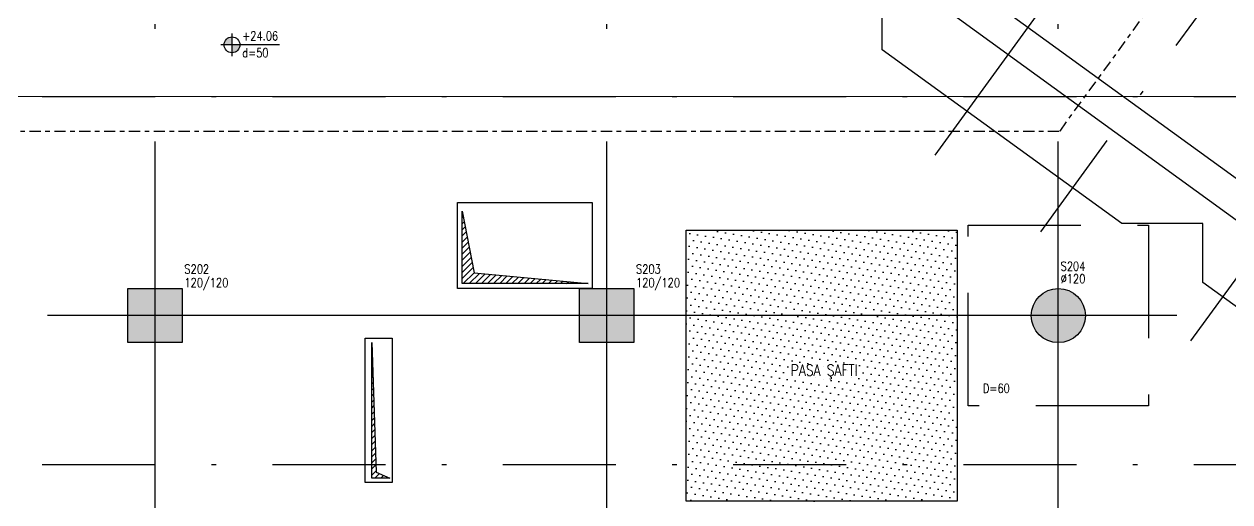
# Model space of a CAD drawing. Header units: millimetres. Extents: x 400392 to 401374, y 4543900 to 4544115.
# Drawn here: x 400680.93 to 400707.63, y 4544021.24 to 4544031.82 of the extents above; entities that cross this region are included whole.
import ezdxf
from ezdxf.enums import TextEntityAlignment as Align

# ---------------------------------------------------------------- set-up
doc = ezdxf.new("R2010")
doc.units = ezdxf.units.MM
for name, pattern in [('ACAD_ISO05W100', [33, 24, -3, 0, -3, 0, -3]), ('AKS', [3, 2.5, -0.25, 0, -0.25]), ('CENTER', [2, 1.25, -0.25, 0.25, -0.25]), ('CONTINU', [0]), ('DASHDOT2', [0.5, 0.25, -0.125, 0, -0.125]), ('HIDDEN', [0.375, 0.25, -0.125])]:
    doc.linetypes.add(name, pattern=pattern)
doc.layers.add('A-DETL', color=90, linetype='Continuous', lineweight=15)
for name, color, linetype in [('aks prota', 2, 'AKS'), ('boşluk prota', 2, 'Continuous'), ('boşluk taraması prota', 252, 'Continuous'), ('iderzi_PROTA', 3, 'Continuous'), ('kiriş prota', 6, 'Continuous'), ('kolon prota', 1, 'Continuous'), ('kolon tarama prota', 252, 'Continuous'), ('lkolon prota', 4, 'Continuous'), ('not yazısı prota', 6, 'Continuous'), ('PRT-AL-TUNEL_EKSENI', 14, 'DASHDOT2'), ('skesit prota', 7, 'Continuous'), ('st-s_kolon tarama', 252, 'Continuous'), ('st-s_level (kot)', 6, 'Continuous'), ('st-s_levelmark (kot işareti)', 4, 'Continuous'), ('temel prota', 6, 'Continuous'), ('tkolon prota', 6, 'Continuous')]:
    doc.layers.add(name, color=color, linetype=linetype)
doc.styles.add('AKS', font='romanstw.shx', dxfattribs={"height": 25})
doc.styles.add('OLCU', font='romanstw.shx')
doc.styles.add('tkolon', font='romanstw.shx')
pattern_1 = [(54.007833, (399053.41844, 4543598.757), (-0.081797527, 0.157515452), [0, -0.15875])]

# ---------------------------------------------------------------- blocks, each defined once
blk = doc.blocks.new('PLAN_KOT')
at = {"layer": 'st-s_levelmark (kot işareti)'}
h = blk.add_hatch(color=256, dxfattribs=at)
h.paths.add_polyline_path([(0, 17.5, 0.414214), (-17.5, 0), (0, 0)])
h.paths.add_polyline_path([(17.5, 0), (0, 0), (0, -17.5, 0.414214)])
for p, q in [((105, 0), (-25, 0)), ((0, 25), (0, -25))]:
    blk.add_line(p, q, dxfattribs=at)
blk.add_circle((0, 0), 17.5, dxfattribs=at)
at = {"layer": 'st-s_level (kot)', "color": 6, "style": 'OLCU', "width": 0.8}
for tag, p in [('KOT', (22.7, 9.8)), ('DÖŞEME_KALINLIĞI', (22.7, -27.6))]:
    blk.add_attdef(tag, p, '', height=20, dxfattribs=at)

msp = doc.modelspace()

# ---------------------------------------------------------------- hatches: boundary and pattern name
at = {"layer": 'boşluk taraması prota', "ltscale": 2}
h = msp.add_hatch(dxfattribs=at)
h.set_pattern_fill('ANSI31', color=256, scale=0.03, style=0)
h.set_pattern_definition([(45, (399988.40436, 4543614.78997), (-0.067351921, 0.067351921), [])])
h.paths.add_polyline_path([(400690.629, 4544027.684), (400690.895, 4544026.315), (400693.418, 4544026.078), (400690.629, 4544026.078)])
h = msp.add_hatch(dxfattribs=at)
h.set_pattern_fill('ANSI31', color=256, scale=0.03, style=0)
h.set_pattern_definition([(45, (399353.46844, 4543598.75701), (-0.067351921, 0.067351921), [])])
h.paths.add_polyline_path([(400688.629, 4544024.77), (400688.727, 4544021.9), (400689.029, 4544021.77), (400688.629, 4544021.77)])
at = {"layer": 'kolon tarama prota'}
h = msp.add_hatch(color=256, dxfattribs=at)
h.dxf.hatch_style = 1
h.paths.add_polyline_path([(400683.229, 4544025.97), (400684.429, 4544025.97), (400684.429, 4544024.77), (400683.229, 4544024.77)])
h = msp.add_hatch(color=256, dxfattribs=at)
h.dxf.hatch_style = 1
h.paths.add_polyline_path([(400693.229, 4544025.97), (400694.429, 4544025.97), (400694.429, 4544024.77), (400693.229, 4544024.77)])
h = msp.add_hatch(color=256, dxfattribs=at)
h.dxf.hatch_style = 1
edge = h.paths.add_edge_path()
edge.add_arc((400703.829, 4544025.37), 0.6, 0, 360)
at = {"layer": 'st-s_kolon tarama', "ltscale": 0.001}
h = msp.add_hatch(dxfattribs=at)
h.set_pattern_fill('DOTS', color=253, scale=0.1, angle=54.0078)
h.set_pattern_definition(pattern_1)
h.paths.add_polyline_path([(400695.586, 4544027.26), (400701.586, 4544027.26), (400701.586, 4544021.26), (400695.586, 4544021.26)])
h = msp.add_hatch(dxfattribs=at)
h.set_pattern_fill('DOTS', color=253, scale=0.1, angle=54.0078)
h.set_pattern_definition(pattern_1)
h.paths.add_polyline_path([(400695.586, 4544027.26), (400701.586, 4544027.26), (400701.586, 4544021.26), (400695.586, 4544021.26)])

# ---------------------------------------------------------------- linework, layer by layer
at = {"layer": 'A-DETL', "color": 1, "lineweight": 5}
msp.add_lwpolyline([(400664.5, 4544030.22), (400822.949, 4544030.22)], dxfattribs=at)
at = {"layer": 'aks prota', "ltscale": 10}
for p, q in [((400701.103, 4544028.923), (400728.552, 4544066.704)), ((400706.766, 4544024.808), (400734.215, 4544062.589)), ((400737.507, 4544005.873), (400688.443, 4544041.52)), ((400693.829, 4544004.223), (400693.829, 4544040.548)), ((400683.829, 4544004.223), (400683.829, 4544040.108)), ((400703.829, 4544004.223), (400703.829, 4544038.908)), ((400826.849, 4544025.37), (400660.93, 4544025.37))]:
    msp.add_line(p, q, dxfattribs=at)
at = {"layer": 'boşluk prota', "ltscale": 0.05}
for points in [[(400690.629, 4544027.684), (400690.895, 4544026.315), (400693.418, 4544026.078), (400690.629, 4544026.078)], [(400688.629, 4544024.77), (400688.727, 4544021.9), (400689.029, 4544021.77), (400688.629, 4544021.77)]]:
    msp.add_lwpolyline(points, close=True, dxfattribs=at)
at = {"layer": 'iderzi_PROTA', "linetype": 'ACAD_ISO05W100', "lineweight": 30, "ltscale": 2}
msp.add_lwpolyline([(400733.138, 4544008.12), (400731.073, 4544009.62), (400729.713, 4544009.62), (400725.431, 4544012.732), (400725.431, 4544014.034), (400723.638, 4544014.036), (400718.431, 4544017.818), (400718.431, 4544019.123), (400716.635, 4544019.123), (400711.931, 4544022.54), (400711.931, 4544023.845), (400710.133, 4544023.845), (400707.031, 4544026.099), (400707.031, 4544027.405), (400705.234, 4544027.405), (400699.931, 4544031.258), (400699.931, 4544032.563), (400698.134, 4544032.563), (400694.73, 4544035.037), (400695.2, 4544035.684), (400690.75, 4544038.918)], dxfattribs=at)
at = {"layer": 'kiriş prota'}
msp.add_line((400696.082, 4544036.898), (400711.123, 4544025.97), dxfattribs=at)
for points in [[(400690.525, 4544027.87), (400693.505, 4544027.87), (400693.505, 4544025.97), (400690.525, 4544025.97)], [(400688.479, 4544024.87), (400689.079, 4544024.87), (400689.079, 4544021.67), (400688.479, 4544021.67)]]:
    msp.add_lwpolyline(points, close=True, dxfattribs=at)
msp.add_lwpolyline([(400695.586, 4544027.26), (400701.586, 4544027.26), (400701.586, 4544021.26), (400695.586, 4544021.26), (400695.586, 4544027.26)], dxfattribs=at)
msp.add_lwpolyline([(400695.586, 4544027.26), (400701.586, 4544027.26), (400701.586, 4544021.26), (400695.586, 4544021.26), (400695.586, 4544027.26)], dxfattribs=at)
at = {"layer": 'kolon prota', "color": 1}
for points in [[(400683.229, 4544025.97), (400684.429, 4544025.97), (400684.429, 4544024.77), (400683.229, 4544024.77)], [(400693.229, 4544025.97), (400694.429, 4544025.97), (400694.429, 4544024.77), (400693.229, 4544024.77)]]:
    msp.add_lwpolyline(points, close=True, dxfattribs=at)
msp.add_circle((400703.829, 4544025.37), 0.6, dxfattribs=at)
at = {"layer": 'PRT-AL-TUNEL_EKSENI', "ltscale": 10}
for p, q in [((400703.443, 4544027.222), (400730.893, 4544065.003)), ((400660.93, 4544030.22), (400826.849, 4544030.22)), ((400660.93, 4544022.07), (400826.849, 4544022.07))]:
    msp.add_line(p, q, dxfattribs=at)
at = {"layer": 'skesit prota', "linetype": 'CENTER', "ltscale": 0.2}
msp.add_lwpolyline([(400732.778, 4544069.259), (400703.85, 4544029.443), (400656.849, 4544029.443)], dxfattribs=at)
at = {"layer": 'temel prota', "linetype": 'HIDDEN', "ltscale": 10}
msp.add_lwpolyline([(400701.829, 4544027.37), (400705.829, 4544027.37), (400705.829, 4544023.37), (400701.829, 4544023.37)], close=True, dxfattribs=at)

# ---------------------------------------------------------------- block references
at = {"layer": 'st-s_level (kot)', "linetype": 'CONTINU', "ltscale": 0.1, "xscale": 0.01, "yscale": 0.01, "zscale": 0.01}
msp.add_blockref('PLAN_KOT', (400685.533, 4544031.365), dxfattribs=at).add_auto_attribs({'KOT': '+24.06', 'DÖŞEME_KALINLIĞI': 'd=50'})

# ---------------------------------------------------------------- texts
at = {"layer": 'lkolon prota', "style": 'tkolon', "width": 0.8}
for s, p in [('120/120', (400684.479, 4544025.999)), ('120/120', (400694.479, 4544025.999)), ('%%C120', (400703.879, 4544026.085))]:
    msp.add_text(s, height=0.2, dxfattribs=at).set_placement(p)
at = {"layer": 'not yazısı prota', "style": 'AKS', "width": 0.8}
msp.add_text('PASA ŞAFTI', height=0.25, dxfattribs=at).set_placement((400698.646, 4544024.036), align=Align.CENTER)
at = {"layer": 'st-s_level (kot)', "color": 6, "style": 'OLCU', "width": 0.8}
msp.add_attdef('D=60', (400702.159, 4544023.657), '', height=0.2, dxfattribs=at)
at = {"layer": 'tkolon prota', "style": 'tkolon', "width": 0.8}
for s, p in [('S202', (400684.479, 4544026.299)), ('S203', (400694.479, 4544026.299)), ('S204', (400703.879, 4544026.363))]:
    msp.add_text(s, height=0.2, dxfattribs=at).set_placement(p)

doc.saveas('drawing.dxf')
